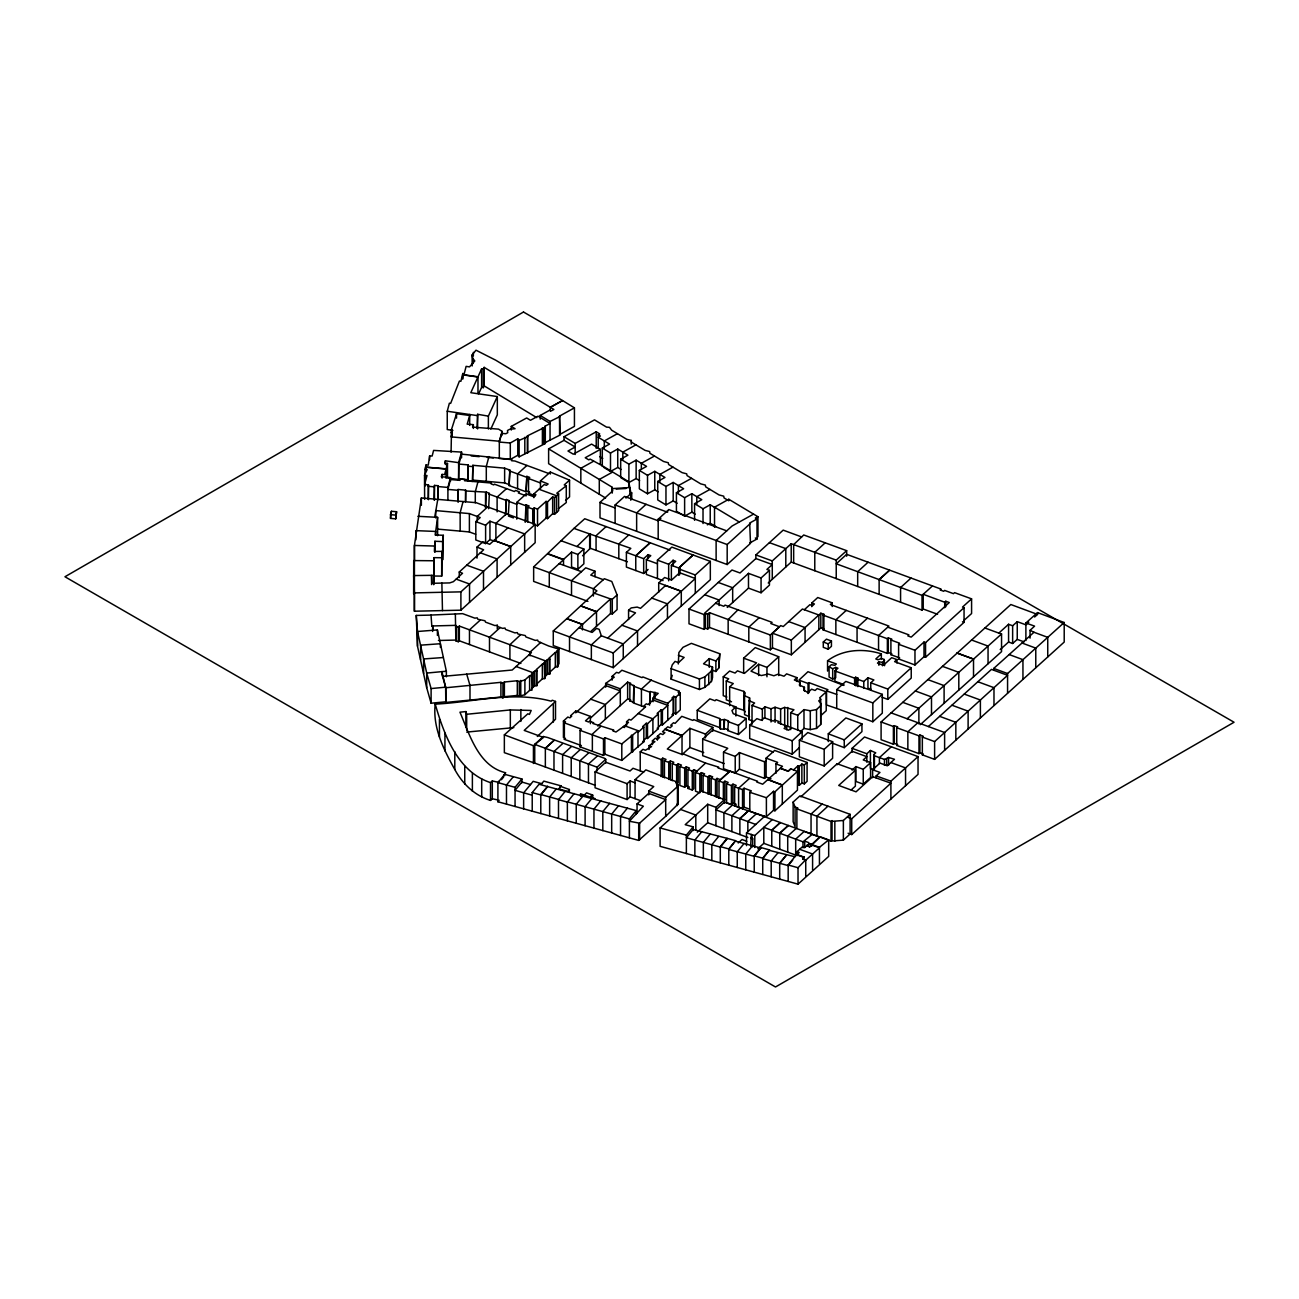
<?xml version="1.0" encoding="UTF-8"?>
<svg xmlns="http://www.w3.org/2000/svg" width="1299" height="1299" viewBox="0 0 1299 1299"><rect width="100%" height="100%" fill="white"/><g stroke="black" fill="none" stroke-linecap="round" stroke-linejoin="round"><path stroke-width="1.5" d="M487.677 506.919L535.156 524.341L535.156 542.706L460.901 610.189L414.413 611.212L414.43 545.466L421.379 497.955L476.116 502.681L487.677 506.902L477.188 516.466M433.541 584.501L434.142 557.644L441.692 557.742L441.92 551.409L434.434 551.409L434.905 541.261L442.618 541.569L443.316 535.285L435.197 534.961L437.617 517.343L417.888 516.304M433.834 584.599L434.142 576.025L441.692 576.106L441.92 551.409M428.264 499.303L428.443 484.868L424.627 484.527L426.998 475.499L424.513 475.255L424.627 499.368M461.567 457.833L461.567 452.084L433.59 450.412L432.145 456.03L429.628 455.933L428.28 465.123L426.104 464.928L424.984 469.361L424.984 486.053L425.552 483.91M434.71 517.246L437.779 499.336M461.567 452.084L458.612 462.655L445.378 460.82L445.005 463.207L447.489 463.418L447.489 476.522M750.643 846.201L751.325 834.461L752.706 838.894L752.706 846.867M678.289 663.984L678.89 652.536L682.998 647.324L691.36 643.346L719.76 653.738L718.769 668.011L715.879 671.486L712.583 670.284M753.193 721.302L748.906 719.549L749.572 697.92L744.554 695.744L745.22 692.968L743.856 691.409L729.648 686.862L729.648 705.73M748.906 719.549L749.572 697.92M743.645 673.255L743.645 658.171L755.255 647.616L778.702 656.726L766.962 667.377L758.648 664.276L751.001 671.161L761.246 675.561L768.326 674.084L773.879 675.772L777.939 674.23L784.028 676.227L786.626 673.856L796.92 677.623L794.338 679.994L800.054 682.316L799.372 685.093L804.406 687.285L804.406 691.052M804.406 687.285L803.724 690.045L807.864 692.611L811.615 689.201L815.106 690.467L817.185 688.567L826.213 691.88L826.213 710.732L820.952 715.522M447.911 500.44L447.911 487.434L450.477 477.545L441.27 476.749L442.098 474.411L444.615 474.622L446.077 469.004L425.552 467.218M718.769 668.011L719.76 653.738M446.077 478.276L446.077 468.842L447.489 463.418M463.077 501.528L460.155 512.732L460.155 531.096L469.394 531.973L475.629 534.246M395.692 518.837L396.585 511.741L391.405 511.286L390.512 514.664L390.512 518.382L395.692 518.837L396.585 511.741M452.815 430.375L447.246 429.531L447.246 411.247L449.373 403.21L450.639 403.388L459.424 381.062L460.885 381.305L462.509 374.81L477.983 377.019M465.448 501.999L465.675 490.145L458.125 489.479L457.914 501.333M390.512 518.382L391.405 511.286M437.99 499.53L438.201 485.729L434.451 485.404L434.061 499.823M535.35 495.796L528.531 493.263L528.531 478.519L529.732 477.415L526.842 476.36L526.079 491.801L509.094 485.55L509.858 470.092L504.629 468.16L472.868 465.302L472.527 481.377L467.867 480.971L468.208 464.896L458.92 464.068L461.567 454.13L511.887 459.473L511.546 460.707L514.94 461.015L548.487 473.404M467.867 480.971L468.208 464.896M472.527 481.377L472.868 465.302M477.935 481.913L475.288 491.834L475.288 502.859M486.297 466.536L488.944 456.566M517.781 455.267L519.129 456.842L545.304 443.495L545.06 426.234L550.045 423.523L538.013 416.167L530.463 420.291L526.68 417.969L511.254 426.381L515.053 428.702L509.598 429.336L507.471 430.505L507.747 432.697L505.814 433.736L501.723 433.379L499.319 442.05L510.296 442.991L517.781 438.818L517.781 455.267L510.296 459.44L499.319 458.498L499.319 441.238L502.096 431.382L498.54 429.125L472.544 427.127L473.356 424.643L467.185 424.172L469.686 415.485L456.534 413.683L451.516 429.482L451.516 433.314M678.289 655.248L684.151 657.408L678.484 662.669L675.042 661.402L672.249 664.844L671.112 668.644L671.112 679.133L699.43 689.493L704.886 687.333L711.397 681.504L711.397 671.015L712.534 667.085L703.522 663.805L709.27 658.609L715.879 661.012L715.879 671.486M711.397 681.504L712.534 677.575L712.534 667.085M462.509 378.464L462.817 373.527L464.23 373.739L466.114 366.367L469.491 366.886L474.784 360.976L472.722 358.28L472.17 354.871L475.986 350.194L495.747 360.213L562.548 400.563L550.305 407.318L550.305 411.02M671.112 679.133L672.249 675.334M451.078 452.198L451.516 429.482M477.058 428.361L477.626 414.3L488.375 416.135L497.322 396.552L470.806 392.704L481.62 368.835L483.325 369.111L484.17 367.373L553.894 409.461L551.149 410.987L549.786 410.159L540.222 415.453L540.222 419.155M521.922 782.842L521.922 779.01L504.775 774.334L497.907 782.631L497.907 801.759L638.702 840.404L665.689 816.324L665.689 797.342L677.445 786.609L678.224 784.921L677.023 785.083L675.967 782.225L677.136 782.079L677.136 785.863M665.689 816.324L678.224 803.902L678.224 784.921M478.698 393.711L481.62 387.346L481.62 368.835M490.811 429.076L497.322 414.836L497.322 396.552M424.513 475.255L427.176 469.556L424.984 469.361M481.62 387.346L483.325 387.622L484.17 385.884L484.17 367.373M447.262 477.935L458.612 479.493L458.92 462.022M788.168 881.436L788.168 865.004L796.725 854.385L804.308 857.178L802.668 859.094L805.737 860.23L819.442 847.825L812.654 845.324L809.488 846.851L806.679 845.811L804.617 847.679L802.344 846.834L796.969 851.706L796.969 855.7M605.74 763.081L605.74 759.33L604.587 758.307L547.886 737.572L543.388 736.517L543.388 737.426L524.211 730.411L555.517 701.428L552.27 700.226L551.166 701.2C513.089 690.776 473.615 702.288 435.214 704.123C432.535 727.651 443.722 749.555 454.796 769.495C462.493 783.865 474.752 795.589 490.519 800.428L492.305 798.755L492.305 780.959L499.141 782.453L499.141 781.137M537.315 736.452L555.517 719.224L555.517 701.428M686.375 853.54L686.375 835.127L693.163 826.862L685.19 824.686L707.695 804.276L715.944 807.312L724.452 799.599L700.924 790.945L660.103 827.934L660.103 846.331L798.024 884.148L828.681 856.382L828.681 839.901L820.14 836.751L812.248 843.895L809.147 843.619L806.679 845.811M671.112 668.644L699.43 679.02L704.886 676.86L711.397 671.015M701.639 831.831L694.851 840.096L694.851 855.862M703.344 842.434L710.131 834.153M718.607 836.491L711.82 844.756L711.82 860.506M720.296 862.845L720.296 846.607L727.099 838.342L735.575 840.68L728.788 849.449L754.232 856.35L761.035 847.581L769.511 849.903L762.724 858.671L788.168 865.589L792.699 860.084M727.099 838.813L720.296 847.078L686.375 837.758L693.163 829.509L727.099 838.342M728.788 865.166L728.788 848.929L735.575 840.68M737.264 851.771L744.067 843.522M752.543 845.763L745.756 854.044L745.756 869.81M754.232 872.149L754.232 855.846L761.035 847.581M762.724 874.471L762.724 858.168L769.511 849.903M777.987 852.729L771.2 861.01L771.2 876.793M779.692 863.348L786.48 855.002L779.692 863.267L779.692 879.114M501.398 779.725L503.639 776.997M506.48 785.002L513.349 776.688M497.907 801.759L499.141 800.249M515.053 806.484L515.053 787.324L521.922 779.01M532.217 811.209L532.217 792.585L539.069 784.271L636.283 810.608L636.283 814.424M541.423 784.011L543.826 781.121L560.973 785.846L558.943 788.98L567.809 791.416L569.384 789.516L560.973 786.528M540.79 813.564L540.79 794.533L547.642 786.22M547.642 786.642L540.79 794.956L532.217 792.585M556.508 788.655L549.639 796.969L549.639 815.999M560.973 785.846L558.943 788.98M565.374 791.091L558.505 799.681L567.371 802.116L574.239 793.527M576.236 804.276L583.105 795.946M585.102 806.695L591.954 798.382M600.82 800.801L593.952 809.131L593.952 828.21M602.817 811.615L609.686 803.302M618.551 805.753L611.683 814.051L611.683 833.081M627.401 808.14L620.549 816.486L620.549 835.533M629.398 837.969L629.398 818.922L636.283 810.608M715.879 661.012L718.769 657.538M569.53 636.916L582.455 624.364L566.835 618.633L553.277 630.941L553.277 645.571L613.274 667.654L710.326 579.711L710.326 561.379L671.843 547.123L657.44 560.129L657.44 578.526M594.666 593.334L610.53 598.936L582.455 624.446L566.835 618.697L596.907 590.866L593.383 588.674L593.383 596.046M798.024 884.148L798.024 867.716L805.737 859.792L802.668 859.094M737.913 609.881L728.154 619.558L728.154 634.302M587.927 601.372L533.645 581.4L533.645 566.916L573.963 528.417L630.827 548.357L626.394 552.367L626.394 567.078L643.671 573.46L648.104 569.449M582.585 555.777L590.347 548.275L590.347 533.629M547.512 501.917L546.067 501.398L537.526 509.094L534.246 507.893L534.246 524.617L537.526 525.819L546.067 518.122L547.512 518.642L547.512 501.917L552.66 496.916L554.527 497.598L558.619 493.88L556.784 493.198L566.283 485.794L564.237 484.9L569.547 480.143L550.289 472.057L540.465 480.939L540.465 488.473M547.512 518.642L552.66 513.641L552.66 496.916M846.656 556.216L846.656 550.662L803.74 534.977L793.657 544.622L793.657 562.97M898.599 658.966L898.599 644.288L899.687 643.249L890.903 640.017L890.903 654.696L899.687 657.927L898.599 658.966L914.967 664.958L923.995 656.742L923.995 642.063L925.554 642.615L964.053 607.656L962.494 607.088L971.587 598.855L954.57 592.653L953.466 593.659L944.633 590.412L943.691 591.272L940.2 589.99L941.126 589.129L846.656 554.332L836.231 563.798L922.03 595.364L932.455 585.946M490.519 800.428L490.519 782.631L492.305 780.959M774.935 791.854L773.538 791.335L766.394 797.732L766.394 816.681L773.538 810.284L774.935 810.803L774.935 791.854L782.307 784.937L767.79 779.562L782.307 785.116L797.44 771.395L790.75 768.813L788.201 771.249L780.342 768.359L762.675 784.206L756.749 782.03L757.577 781.284L729.924 771.151L719.013 780.991L719.013 797.992M774.935 810.803L797.44 790.149L797.44 771.395M672.281 780.748L672.281 763.666L673.791 762.253L670.316 760.97L668.774 762.383L668.774 779.449M580.052 746.828L580.052 730.347L581.384 729.096L564.367 722.877L564.367 739.358L581.384 745.577L580.052 746.828L603.499 755.417L604.863 754.199L604.863 737.702L621.799 743.921L637.988 730.671L624.624 725.751L615.986 732.035L612.868 730.882L613.761 730.087L592.864 723.511L593.708 722.747L589.535 721.221L588.642 722.017L585.492 720.848L590.396 716.382L575.749 711.024L570.537 715.765L571.722 716.187L569.936 717.811L567.825 717.048L563.425 721.059L563.425 737.54M791.4 727.684L788.704 730.2L784.076 728.463L786.756 725.979L777.841 722.764L779.108 721.578L774.659 720.003L773.278 721.091L764.283 717.762L761.506 720.312L756.862 718.639L749.702 725.167L749.702 738.53L792.244 754.167L799.323 747.623M797.748 730.379L797.748 715.294L803.984 709.611L810.3 710.748L816.519 709.546L820.724 705.633L820.643 703.279L818.743 700.875L820.708 699.203L819.637 697.855L826.213 691.88M800.233 731.873L803.984 728.463L810.3 729.6L816.519 728.414L820.724 724.485L820.708 699.203M435.717 517.96L435.717 510.588L469.394 513.592L480.192 517.554L475.807 521.613L475.807 539.962L485.615 543.599L485.615 525.234L489.95 521.208L524.65 533.921M485.615 543.599L489.95 539.572L489.95 521.208M520.412 634.919L509.906 644.694L509.906 659.405M792.244 754.167L792.244 740.803L802.165 731.629L787.714 726.303L784.693 726.255L784.693 707.403L793.965 709.741L790.701 712.713L790.701 729.681M1030.058 638.118L1030.058 630.307L1034.589 626.134L1025.885 622.984L1025.885 640.569M827.56 671.096L827.56 660.785C842.661 649.24 863.705 648.136 881.339 653.884L875.802 658.966L878.059 659.795L881.42 658.463L884.181 659.502L884.587 665.705M637.988 732.409L643.849 727.034L642.648 726.579L646.301 723.267L647.503 723.705L658.333 713.898L657.132 713.46L661.207 709.757L662.409 710.196L667.767 705.341L653.088 700.031L648.152 704.513L646.269 703.831L643.768 706.104L645.635 706.786L630.989 720.101L629.106 719.402L626.605 721.676L626.605 725.362M604.863 754.199L621.799 760.418L643.849 741.794L643.849 727.034M704.675 627.92L707.695 629.057L709.514 627.449L770.356 649.809L770.356 635.032L780.683 625.598L783.248 626.54L802.425 609.036L818.857 614.995L820.822 613.209L823.891 614.297L823.891 629.008L823.014 629.804L887.379 653.413L888.305 652.553L888.305 637.874L891.845 639.173L890.903 640.017M770.356 649.809L772.45 647.892L772.45 633.198L779.53 626.816L770.81 623.52L772.077 622.367L725.053 605.107L723.787 606.276L715.57 603.256M843.879 684.541L834.932 681.261L834.932 670.95L837.952 668.206L835.695 667.394L835.695 677.705L832.691 679.068L829.087 677.088L829.087 666.777L831.328 664.715L834.916 665.283L836.345 663.984L827.56 660.785M884.587 660.558L882.557 662.344L878.887 661.841L877.474 663.139L883.401 665.299L891.682 657.684L896.927 659.6L896.927 663.042M779.741 849.221L779.741 833.179L788.249 825.466L831.019 841.07L831.019 821.423L843.376 820.481L850.098 814.327L799.924 795.897L793.137 802.068L793.137 821.715L795.069 826.651L795.069 807.004L793.137 802.068M831.019 841.07L843.376 840.128L850.098 833.99L850.098 814.327M612.138 680.091L612.138 676.357L616.538 672.346L618.795 673.044L621.88 670.235L642.079 677.64L642.859 676.941L679.296 691.312L679.296 695.046M703.1 792.146L703.1 775.243L704.643 773.847L701.395 772.645L699.852 774.042L699.852 792.812L695.517 791.221L695.517 772.434L705.552 763.081L683.16 753.875L682.381 754.573L667.296 749.003L689.883 728.317L705.471 734.065L712.81 727.408L693.796 719.614L692.887 720.425L681.78 716.334L675.123 723.348L673.515 722.764L670.739 725.28L672.249 725.832L670.154 727.732L667.702 726.839L665.104 729.194L662.49 731.743L664.909 732.636L662.847 734.503L660.412 733.61L657.343 736.387L657.343 740.186M506.431 513.803L495.893 523.383L495.893 539.913M459.261 577.503L459.261 571.998L483.634 549.786L477.009 547.09L477.009 558.115M433.541 575.311L413.634 575.571L414.413 592.896L460.901 591.857L535.156 524.341M605.659 687.203L605.659 683.453L614.281 677.152L612.138 676.357M755.888 558.538L772.272 564.545L766.897 569.433L769.446 570.375L761.068 577.974L748.484 573.362L732.668 587.733L718.282 582.455L731.97 570.017L740.008 572.973L755.888 558.538L755.888 554.917L783.183 530.138L801.645 536.942M620.305 705.633L620.305 688.827L627.628 682.154L630.762 683.29L629.869 684.102L629.869 700.908L633.88 702.369L633.88 685.563L629.869 684.102M590.396 718.168L620.305 690.922L605.659 685.547L575.749 712.794L575.749 711.024M644.694 707.094L633.295 702.905L633.88 685.563M772.272 579.305L772.272 560.924L791.221 543.729L836.231 560.129L846.656 550.662M727.261 607.412L748.484 588.122L748.484 573.362M597.865 726.06L627.628 698.959L627.628 682.154M600.804 726.401L592.36 734.097L592.36 750.578M768.229 582.975L791.221 562.077L791.221 543.729M748.484 588.122L761.068 592.75L769.446 585.135L769.446 570.375M679.296 691.312L678.143 692.367L680.254 693.13L680.254 709.936L675.837 713.947L673.743 713.183L671.973 714.791L673.126 715.229L673.126 698.424L671.973 698.001L673.743 696.378L675.837 697.157L680.254 693.13M595.104 798.609L590.46 797.277L592.717 795.118L586.58 792.861L584.306 795.134M726.888 697.027L723.251 695.679L723.251 676.828L729.6 671.047L735.072 673.044L737.442 670.836L744.408 673.418L756.554 662.847L743.645 658.171M804.292 609.767L809.878 604.684L812.557 605.675L814.424 603.97L811.745 602.996L811.745 606.665M811.745 602.996L817.753 597.524L832.204 602.833L832.204 606.503M729.648 686.862L733.286 683.55L726.271 681.001L726.271 699.869L731.532 701.769M772.45 647.892L791.335 654.793L791.335 640.098L818.857 614.963L818.857 629.706M832.204 602.833L830.353 604.522L888.938 626.086L878.546 635.536L878.546 650.166M791.335 654.793L820.822 627.92L820.822 613.209M752.024 724.241L752.024 705.389L754.622 703.019L748.906 700.697M762.334 720.474L762.334 709.157L764.916 706.786L771.005 708.783L775.065 707.241L780.634 708.945L784.693 707.403M887.379 653.413L887.379 638.735L888.305 637.874M856.853 685.856L856.853 678.987L857.876 678.062L855.635 677.234L854.612 678.159L854.612 685.028M793.527 769.934L797.83 765.89L799.291 766.426L801.873 764.088L804.308 764.981L807.085 762.464L774.642 750.432L766.118 758.145L766.118 777.029L764.575 778.393L739.44 769.17L735.218 773.002L723.527 768.699L723.527 752.137L727.749 748.305L702.694 739.115L702.694 755.693L724.176 763.568M872.831 721.741L872.831 702.921L882.297 694.332L845.795 681.407L836.718 689.639L836.718 708.458L872.831 721.741L882.297 713.151L882.297 694.332M800.85 796.839L837.157 763.747L855.375 770.323L855.375 786.139L851.202 789.922M866.823 762.237L866.823 753.745L870.411 750.481L875.753 752.819L873.902 754.508L873.902 770.307M852.063 770.096L855.895 766.605L863.25 769.317L870.59 762.627L863.234 759.931L866.823 756.668L852.063 751.26L837.157 764.721L837.157 763.747M827.95 806.176L816.925 816.21L816.925 835.874M873.902 754.508L874.422 755.774L884.473 759.428L888.565 757.463L894.491 759.282L887.282 765.793L879.975 763.081L872.619 769.755L872.619 777.679M855.895 766.605L855.895 781.446L863.25 784.158L870.59 777.468L870.59 762.627M848.068 833.244L851.722 834.575L851.722 818.76L890.903 783.2L876.159 777.922L876.159 775.909L879.975 772.434L872.619 769.755M509.094 485.55L509.858 470.092M526.079 491.801L526.842 476.36M528.531 493.263L529.732 492.175L526.842 491.103M749.685 543.031L757.008 538.988L757.008 518.999L749.685 523.042L750.497 543.372L727.18 564.529L600.008 517.863L600.008 502.372L612.69 490.876L612.284 488.603L629.901 487.547L629.901 493.799M615.109 523.4L615.109 505.002L624.543 496.429L667.605 512.228L667.605 510.669M625.972 498.053L631.72 492.857L630.794 492.5L628.732 481.734L602.444 465.854L590.136 459.115L588.756 459.862L585.232 457.735L600.365 449.373L600.365 464.198M563.506 565.195L563.506 559.431L571.544 552.124L577.876 554.446L583.868 549.006L576.918 546.457M606.097 526.598L596.062 535.724L596.062 550.37M646.09 504.321L636.64 512.91L636.64 531.307M571.544 552.124L571.544 566.949L577.876 569.271L583.868 563.831L583.868 549.006M571.511 595.332L571.511 580.669L585.719 567.809L595.007 571.219L590.753 575.084L603.337 579.711M658.187 539.199L658.187 519.21L668.806 509.565L726.742 530.853M660.882 518.333L658.187 520.785L615.109 505.002M635.763 555.761L650.133 542.738L635.763 555.826L635.763 570.537M590.883 631.379L610.53 613.566L612.284 613.989L612.284 599.277L617.074 594.942L611.78 581.465L604.36 578.737L593.383 588.723L533.645 566.916M531.486 688.714L534.506 685.986L536.909 685.661L536.909 670.933L534.506 671.258L531.486 674.002L531.989 690.11L529.602 690.418L524.893 694.689L519.324 696.248L517.311 695.436L504.385 696.702L502.94 697.855L500.911 697.043L445.801 702.45L445.622 687.171L441.936 671.632L426.705 673.077L417.499 631.493L416.265 615.434L431.024 615.093L431.804 625.972L455.868 625.355L455.933 640.894L458.303 641.738L459.343 640.797L459.343 626.086L531.421 652.634L512.212 670.024L442.504 676.406M536.406 684.264L536.406 669.553L542.349 664.162L544.752 663.838L544.752 678.549L542.349 678.874L536.406 684.264L536.909 685.661M544.249 677.169L547.48 674.23L549.867 673.905L549.867 659.21L547.48 659.535L544.249 662.441L544.752 678.549M549.363 672.525L549.363 657.83L555.322 652.423L557.709 652.098L557.709 666.793L555.322 667.118L549.363 672.525L549.867 673.905M557.709 666.793L557.206 650.718L558.96 649.127L548.73 646.025L538.208 641.479L537.64 640.098L535.237 640.391L525.884 636.932L525.316 635.568L517.879 633.977L517.311 632.597L514.907 632.889L505.506 629.43L505.002 628.034L502.616 628.375L497.809 626.638L497.273 625.257L494.87 625.566L485.517 622.124L484.965 620.743L477.805 619.25L477.236 617.869L474.833 618.145L462.639 613.664L431.024 615.06M612.284 613.989L617.074 609.637L617.074 594.942M557.206 665.413L558.96 663.821L558.96 649.127M628.57 619.493L628.57 610.303L631.184 607.932L637.176 607.088L640.537 608.322L665.64 585.443M658.707 592.149L658.707 582.894L664.633 577.519L671.583 580.068L679.653 572.745L695.306 578.51L613.274 652.975L613.274 667.654M579.5 627.872L592.165 632.418L596.582 628.407L599.196 629.365L601.323 635.779L591.354 644.905L591.354 659.583M678.744 568.053L693.114 554.965L678.744 567.988L678.744 575.376M679.653 574.726L680.319 568.637L671.372 565.276L671.372 579.987M607.607 638.182L635.52 612.852L628.57 610.303M727.18 564.529L727.18 544.541L750.497 523.367M695.306 593.318L695.306 574.986L710.326 561.379M595.364 785.359L534.733 763.114L534.733 744.392L543.388 736.517M543.388 737.426L533.434 745.691L504.353 734.861L504.353 752.673L534.733 763.114M704.123 629.365L704.123 614.589L705.422 613.437L705.422 628.196L704.123 629.365L689.006 623.796L689.006 609.02L718.282 582.407M564.367 722.877L565.52 721.822L563.425 721.059M534.733 744.392L545.353 748.289L554.007 740.414L545.353 748.354L545.353 767.011M564.367 739.358L565.52 738.303M562.629 743.645L553.975 751.52L545.353 748.354M571.251 746.746L562.597 754.654L562.597 773.327M651.351 680.059L641.43 689.103L641.43 705.893M629.869 700.908L630.762 700.096L627.628 698.959M579.874 749.929L571.219 757.82L571.219 776.493M649.581 705.146L650.166 691.555L658.171 693.374L653.088 697.985L653.088 701.72M588.496 753.079L579.841 760.954L579.841 779.66M825.222 542.787L814.782 552.335L814.782 570.732M588.463 764.088L597.118 756.213M759.217 617.691L748.809 627.141L748.809 641.885M597.085 770.957L597.085 767.189L605.74 759.33M667.767 720.084L667.767 703.295L673.126 698.424M643.866 740.235L646.301 738.027L646.301 723.267M658.496 726.969L661.207 724.501L661.207 709.757M646.301 738.027L647.503 738.465L658.333 728.642L658.333 713.898M661.207 724.501L662.409 724.939L673.126 715.229M640.228 770.827L640.228 751.845L642.973 749.361L645.408 750.254L651.546 746.584L649.11 745.691L649.11 749.491M735.916 706.932L731.954 710.521L733.221 713.687L746.146 718.428L746.146 727.472L738.449 734.455L727.765 730.541L728.463 720.864L724.615 719.451L723.916 729.129L720.377 729.048L719.695 727.586L697.238 719.337L697.238 710.309L709.855 698.862L715.002 700.746L716.171 699.69L735.916 706.932L735.916 715.976M868.105 562.207L857.681 571.706L857.681 586.482M643.719 772.109L633.003 768.277L630.015 771.005L605.74 762.253L595.072 771.915L595.072 787.779L627.092 799.551L627.092 783.687L630.096 780.975L635.065 782.794M635.065 798.658L635.065 779.676L645.879 769.885L677.136 782.079M823.014 629.804L823.014 615.093L823.891 614.297M627.092 799.551L630.096 796.839L630.096 780.975M689.883 728.317L689.883 747.477L682.024 754.622L682.024 735.461L665.104 729.194M697.238 710.309L719.695 718.542L720.377 720.003L724.615 719.451M879.131 579.679L889.555 570.212L879.131 579.581L879.131 594.357M846.266 610.384L835.858 619.85L835.858 634.513M727.765 730.541L728.463 729.908L724.615 728.495M738.449 734.455L738.449 725.427L746.146 718.428M900.58 587.554L911.005 578.087M867.472 618.178L857.064 627.661L857.064 642.291M808.043 693.536L808.043 683.485L808.985 682.641L827.918 689.704L826.554 690.906L826.554 704.967L836.718 708.458M735.218 773.002L735.218 756.424L739.44 752.592L764.575 761.815L766.118 760.467M791.221 562.077L922.03 610.108L923.216 609.02L923.216 594.293L944.714 602.233L945.769 601.258L949.277 602.541L911.216 637.111L907.806 635.893L908.91 634.87L887.753 627.157M890.903 654.696L891.845 653.852L888.305 652.553M799.356 740.203L807.783 732.555L832.61 741.697L832.61 758.291L824.183 765.939L799.356 756.797L799.356 740.203L824.183 749.344L832.61 741.697M775.958 773.36L775.958 763.909L777.646 762.383L766.118 758.145M732.425 805.071L723.916 812.784L723.916 828.681M780.342 768.359L782.469 766.296L775.958 763.909M740.414 807.994L731.889 815.707L731.889 831.62M914.967 664.958L914.967 650.279L923.995 642.063M788.201 771.249L790.75 768.943M739.878 834.543L739.878 818.516L748.386 810.803L764.802 816.34M739.878 818.646L748.386 810.933L724.452 802.149L715.944 809.862L755.823 824.475M882.118 697.287L887.802 699.382L887.802 689.071L911.232 667.767L894.605 661.646L896.927 659.6M963.793 620.581L971.587 613.534L971.587 598.855M923.995 656.742L925.554 657.294L964.053 622.335L964.053 607.656M756.359 813.742L747.851 821.439L747.851 831.474M887.802 699.382L911.232 678.078L911.232 667.767M746.503 845.633L746.503 832.919L764.802 816.145M797.83 765.89L797.83 784.791L799.291 785.327L801.873 782.972L801.873 764.088M738.222 842.97L742.038 839.511L746.828 841.281M801.873 782.972L804.308 783.865L807.085 781.348L807.085 762.464M754.784 847.533L754.784 835.566L772.304 819.604L788.249 825.466M1025.885 622.984L1037.528 612.608L1064.206 622.513L1064.206 642.063L934.614 759.363L922.339 754.849L922.339 737.069L923.248 736.241L919.903 735.007L919.903 752.787L918.978 753.615L896.748 745.447L896.748 727.716L897.658 726.888L894.313 725.654L894.313 743.385L893.387 744.213L881.095 739.699L881.095 721.968L891.114 712.875L944.617 732.506L944.617 750.27M891.114 712.875L1010.833 604.522L1037.528 614.427L1037.528 612.608M852.063 752.283L852.063 748.338L864.549 737.004L918.036 756.586L918.036 774.383L851.722 834.575M771.768 830.256L780.277 822.543L771.768 830.37L771.768 846.282M757.788 848.783L763.796 843.343L763.796 827.317L802.993 841.817L812.167 834.429M893.387 744.213L893.387 726.482L894.313 725.654M779.741 833.309L788.249 825.596M855.375 770.323L838.716 785.44L856.041 791.822L872.717 776.656L876.159 777.922M822.105 804.016L811.047 814.083L811.047 833.731M787.714 836.134L796.222 828.405M891.487 746.633L879.423 757.609L879.423 763.536M917.873 722.715L907.855 731.792L907.855 749.523M896.748 745.447L897.658 744.603L894.313 743.385M928.363 726.547L991.478 669.391L1007.569 675.318L934.614 741.583L934.614 759.363M918.978 753.615L918.978 735.835L919.903 735.007M804.308 857.616L796.725 854.823L799.242 852.534L796.969 851.706M809.488 846.851L812.654 844.837L819.442 847.321L828.681 839.901M813.564 843.311L820.14 836.751M802.668 858.655L804.308 857.178M890.903 799.015L890.903 781.186L918.036 756.586M922.339 754.849L923.248 754.005L919.903 752.787M526.939 465.432L517.587 473.924L517.587 488.684M525.169 522.247L525.949 504.808L529.148 505.993L527.784 507.227L527.784 522.084M507.958 527.816L489.691 544.297L482.936 541.78L477.009 547.09M458.303 641.738L458.303 627.027L459.343 626.086M480.192 620.159L469.475 629.853L469.475 644.531M489.496 637.224L500.196 627.531M670.04 550.078L628.781 534.928L618.811 544.005L618.811 558.684M540.741 642.404L530.024 652.13L530.024 655.8M643.671 573.46L643.671 558.684L648.104 554.673L650.783 555.663L646.35 559.674L646.35 574.434L663.042 580.604M668.66 580.832L668.66 564.269L673.077 560.259L675.74 561.314L671.372 565.276M603.499 755.417L603.499 738.936L604.863 737.702M652.455 744.587L652.455 740.787L655.248 738.27L657.684 739.18L659.762 737.28L657.343 736.387M661.191 776.656L661.191 759.59L662.75 758.178L666.014 759.379L664.438 760.792L664.438 777.857M678.175 763.877L678.175 782.842L676.633 784.255L676.633 765.273L678.175 763.877L681.439 765.079L679.897 766.475L679.897 785.457L684.687 787.226L686.229 785.814L686.229 766.848L689.477 768.05L687.934 769.446L687.934 788.428L692.286 790.036L693.828 788.639L693.828 769.658L697.06 771.054M648.737 794.891L648.737 791.107L653.754 786.561L635.065 779.676M637.062 803.902L648.737 793.348L665.689 799.599L639.611 823.193L629.398 821.244L643.346 806.224L637.062 803.902L637.062 813.206M684.687 787.226L684.687 768.245L686.229 766.848M692.286 790.036L692.286 771.054L693.828 769.658M687.934 788.428L689.477 787.032L686.229 785.814M707.906 793.916L707.906 777.013L709.465 775.617L712.696 776.818L711.154 778.215L711.154 795.102M715.505 796.709L715.505 779.806L717.048 778.41L720.555 779.709L729.08 771.931L718.055 767.888L718.688 767.141L705.552 763.081M723.364 799.599L723.364 782.599L724.907 781.202L728.154 782.404L726.612 783.8L726.612 802.685L731.418 804.454L732.961 803.058L732.961 784.174L736.192 785.375L734.649 786.772L734.649 805.656L742.541 808.563L744.083 807.166L744.083 788.217L751.342 790.88L749.799 792.293L749.799 811.242L772.304 819.604M731.418 804.454L731.418 785.57L732.961 784.174M742.541 808.563L742.541 789.613L744.083 788.217M697.287 832.139L707.695 822.722L707.695 804.276M863.786 688.389L863.786 681.52L867.943 677.769L873.902 679.962L870.752 682.787L870.752 689.672M734.649 805.656L736.192 804.26L732.961 803.058M831.847 742.931L844.253 747.656L844.253 739.878L861.935 723.868L845.893 717.957L828.291 733.805L828.291 741.583M844.253 747.656L861.935 731.629L861.935 723.868M920.293 724.663L1001.545 651.643L1001.545 633.961L998.85 633.084L1008.576 624.283L1012.635 625.761L1017.247 621.669L1025.885 624.803L1028.808 622.205M1000.246 649.549L1008.576 642.015L1008.576 624.283M506.513 488.635L497.111 497.095L497.111 511.855M505.587 513.137L506.366 499.498L509.159 500.537L508.38 514.177M516.775 519.129L516.775 502.404L526.176 493.945L533.921 496.803L535.951 494.757L533.824 493.977L533.824 497.679M505.587 514.989L506.366 499.498M519.324 696.248L519.324 681.537L524.893 679.978L529.602 675.724L531.989 675.399M1064.206 622.513L1007.569 673.532L1007.569 693.065M465.448 490.957L486.297 492.126L489.382 493.263L488.619 508.705M533.824 493.977L544.281 484.543L546.392 485.323L548.146 483.991L540.465 480.939M565.568 500.472L569.547 496.9L569.547 480.143M552.66 513.641L554.527 514.323L558.619 510.637L558.619 493.88M504.353 734.861L527.832 713.801L529.424 714.401L531.194 710.456L510.328 709.936L466.682 714.271L465.919 711.592L459.943 712.177C469.718 734.779 478.438 766.296 505.733 772.775L503.622 775.324L504.775 775.633M823.29 642.015L826.473 639.157L831.441 641.008L831.441 646.317L828.242 649.191L823.29 647.34L823.29 642.015L828.242 643.866L831.441 641.008M749.539 778.377L738.595 788.217L738.595 807.117M1001.545 633.961L907.124 718.769M993.735 670.219L993.735 668.433L1033.988 632.256L1047.741 637.354L1047.741 656.888M707.695 629.057L707.695 614.281L709.514 612.673L770.356 635.032M702.694 739.115L712.81 729.989L773.376 752.04M1034.621 617.009L1037.528 614.427M726.271 681.001L728.723 678.825L723.251 676.828M1008.576 642.015L1012.635 643.492L1017.247 639.4L1017.247 621.669M796.888 828.518L796.888 808.871L797.878 808.027L795.069 807.004M502.94 697.855L502.94 683.144L504.385 682.007L517.311 680.741L519.324 681.537M558.359 508.721L566.283 502.567L566.283 485.794M532.736 523.903L532.736 509.029L534.246 507.893M649.11 745.691L654.891 741.697L652.455 740.787M714.531 527.183L714.531 507.195L728.788 499.271L757.966 516.742L757.966 536.731M559.56 416.086L574.434 407.854L574.434 426.381L559.56 434.613L559.56 416.086L560.178 434.986L545.06 442.683M564.058 440.41L564.058 436.724L594.52 419.869L606.552 427.127L609.491 427.339L611.715 430.229L626.719 439.289L631.233 440.458L631.574 442.228L645.1 450.38L649.63 451.549L649.971 453.319L663.578 461.486L668.271 462.753L668.612 464.522L682.089 472.625L686.7 473.843L687.057 475.613L700.681 483.845L705.325 485.079L705.666 486.849L719.061 494.935L723.722 496.169L724.063 497.939L728.788 500.797L728.788 499.271M605.578 498.02L548.616 463.694L548.616 448.869L564.058 440.329L575.181 447.035L567.972 451.013L573.346 454.195L591.597 444.096L600.365 449.373M564.058 436.724L575.181 443.43L596.225 431.788L599.716 433.898L598.222 434.727L598.189 448.301M617.431 433.687L604.311 440.946L598.189 437.243L600.382 436.026L598.222 434.727M602.298 466.52L602.298 448.09L609.54 444.096L604.311 440.946L604.311 448.317M593.611 461.21L580.832 468.306L580.832 483.098M602.298 448.09L610.498 453.042L617.739 449.048L622.822 452.117L622.822 459.489M635.942 444.859L622.822 452.117L627.904 455.186L620.678 459.18L620.678 477.594L628.895 482.546L636.137 478.552L639.611 480.646M603.938 467.51L610.498 471.456L617.739 467.461L621.133 469.507M612.073 472.381L599.294 479.445L599.294 494.237M620.678 459.18L628.895 464.149L636.137 460.155L646.561 466.39L639.335 470.384L639.335 488.846L647.519 493.782L654.761 489.788L658.155 491.834M641.349 463.288L654.469 456.03M639.335 470.384L647.519 475.32L654.761 471.326L664.958 477.464L657.732 481.458L657.732 499.936L665.965 504.905L673.191 500.911L677.12 503.265M672.979 467.137L659.86 474.411L659.86 481.783M657.732 481.458L665.965 486.427L673.191 482.432L683.647 488.749L676.422 492.743L676.422 511.205L684.622 516.141L691.847 512.147L695.16 514.16M691.555 478.341L678.419 485.582L678.419 492.971M676.422 492.743L684.622 497.679L691.847 493.685L701.801 499.693L694.575 503.687L694.575 520.298M709.952 489.431L696.816 496.689L696.816 504.077M694.575 503.687L703.019 508.77L710.228 504.775L715.684 508.071M707.338 524.845L710.228 523.237L715.684 526.533M753.566 514.112L732.084 525.998L716.122 540.481L716.122 560.47M550.305 407.301L562.548 400.547L574.434 407.854M519.129 456.842L519.129 440.393L527.67 436.675L527.426 435.863L545.304 427.046L545.06 426.234M540.222 415.453L550.045 421.444L560.178 416.459M757.966 516.742L755.32 517.992L757.008 518.999M829.087 666.777L832.691 668.758L835.695 667.394M677.023 804.065L678.224 803.902M466.682 732.084L513.836 727.619M442.504 676.357L445.801 687.756L500.911 682.332L502.94 683.144M445.622 701.817L431.106 703.214L426.705 687.723L426.705 673.061L431.106 688.567L445.622 687.171M426.705 687.723L417.499 646.188L417.499 631.493L437.406 629.934L446.369 671.291L446.369 676.795M446.369 671.291L441.936 671.615L441.936 675.301M443.381 657.521L423.62 658.95L423.62 673.613M616.197 489.073L625.988 488.489M438.445 640.488L455.868 640.066L455.933 640.894M431.804 625.939L432.648 625.923L433.005 630.34M434.012 560.762L413.715 560.583L413.634 593.887M451.143 432.729L452.166 432.811L451.078 436.87L499.319 441.238M425.552 467.072L446.077 468.842M467.867 466.162L472.527 466.568M458.92 478.876L468.208 479.704M472.868 480.11L504.629 482.936L509.858 484.852M437.99 486.557L447.911 487.434M428.264 486.313L434.061 486.833M457.914 490.291L447.911 489.398L450.477 479.526L459.96 480.354L460.284 479.087L464.88 479.477L464.539 480.744L491.395 483.033L491.168 483.926L493.717 484.884L494.497 484.186L514.404 491.509L515.573 490.437L519.486 491.883L518.301 492.938L526.176 495.861L526.176 493.945M437.601 529.115L460.155 531.096M804.731 847.11L804.731 841.086L808.676 842.613L809.147 844.22L812.248 843.895M471.18 455.933L479.217 456.663M487.255 457.394L493.295 457.946M390.512 514.664L395.692 515.118M447.246 411.247L477.058 415.566M462.509 374.583L477.983 376.791L477.983 393.483M492.305 798.755L497.436 799.875M612.284 599.277L610.53 598.855L610.53 613.566M541.748 783.687L533.175 781.332L523.627 792.877L523.627 808.839M530.495 784.564L521.922 782.03L515.053 790.328L532.217 795.232M735.575 841.184L761.035 848.101M769.511 850.407L794.956 856.755M497.907 782.631L515.053 787.324M540.79 794.533L558.505 799.405L558.505 818.451M629.398 818.922L567.371 801.84L567.371 820.887M660.103 827.934L686.375 835.127M720.296 846.607L728.788 848.929M754.232 855.846L762.724 858.168M788.168 865.004L798.024 867.716M580.052 730.347L603.499 738.936M733.188 706.867L743.856 710.277L745.22 711.82M746.503 832.919L754.784 835.566M750.643 838.228L752.706 838.894M749.799 792.293L766.394 797.732M826.554 690.906L836.718 694.397M820.822 627.92L823.891 629.008M876.159 775.909L890.903 781.186M455.933 626.183L458.303 627.027M1017.247 639.4L1024.164 641.901M653.088 697.985L667.767 703.295M638.247 713.508L652.91 718.802L652.91 733.562M590.347 548.275L627.385 561.817M561.249 540.806L576.918 546.538L589.665 534.149L589.665 548.892M489.95 539.572L494.416 541.196M984.788 627.953L998.85 633.116M923.216 609.02L937.553 614.281M658.187 519.21L727.18 544.541M755.888 554.917L772.272 560.924M600.008 502.372L615.109 507.925M971.522 640.001L988.052 646.074L988.052 663.757M526.079 477.058L509.094 470.79M957.071 653.04L973.519 659.08L973.519 676.828M957.071 653.056L973.519 659.096M823.014 615.093L887.379 638.735M527.784 507.227L532.736 509.029M898.599 644.288L914.967 650.279M977.871 681.748L993.979 687.674L993.979 705.406M788.688 621.588L805.071 627.579L805.071 642.274M704.74 594.747L719.126 600.041L719.126 605.578M964.28 694.104L980.388 700.015L980.388 717.762M772.45 633.198L791.335 640.098M547.869 553.683L563.506 559.431M547.869 554.024L563.506 559.755L549.282 572.664L549.282 587.148M915.324 690.971L931.497 696.93L931.497 714.596M952.021 705.243L968.112 711.17L968.112 728.918M510.718 546.538L493.993 540.416L510.718 546.57L510.718 564.919M834.932 670.95L854.612 678.159M856.853 678.987L863.786 681.52M939.745 716.382L955.837 722.309L955.837 740.073M480.321 552.773L497.095 558.943L497.095 577.308M596.501 611.667L580.88 605.935L596.501 611.715L596.501 626.28M881.095 721.968L893.387 726.482M896.748 727.716L918.978 735.835M922.339 737.069L934.614 741.583M456.176 579.127L469.54 584.014L469.54 602.363M623.26 643.931L601.323 635.779M790.701 712.713L797.748 715.294M752.024 705.389L762.334 709.157M852.063 748.338L866.823 753.745M890.887 762.545L905.549 767.92L905.549 785.716M749.702 725.167L792.244 740.803M633.295 686.099L649.581 692.091M727.765 721.497L738.449 725.427M605.659 683.453L620.305 688.827M780.342 768.229L788.201 771.119M590.704 699.171L605.35 704.545L605.35 719.24M723.527 752.137L735.218 756.424M657.132 728.203L658.333 728.642M626.605 721.676L628.489 722.358L623.179 727.196L624.624 727.489L624.624 725.751M766.118 777.029L771.054 778.848M642.648 741.339L643.849 741.794M848.068 817.412L851.722 818.76M720.555 798.479L717.048 797.196L717.048 778.41M744.083 807.166L749.539 809.163M597.085 767.189L553.975 751.455L553.975 770.177M591.045 797.18L592.717 797.781L592.717 795.118M590.46 797.277L580.507 793.738L580.507 796.19M993.735 668.433L1007.569 673.532M657.44 560.129L668.66 564.269M679.653 569.238L695.306 574.986M942.457 666.338L958.808 672.346M626.394 552.367L643.671 558.684M646.35 559.674L657.44 563.75M927.859 679.637L944.097 685.612L944.097 703.262M658.707 582.894L681.293 591.191L681.293 606.016M665.64 585.589L681.293 591.337M689.006 609.02L704.123 614.589M559.219 563.652L581.465 571.657M651.822 598.092L667.459 603.889L667.459 618.551M870.752 682.787L887.802 689.071M870.915 689.168L867.943 688.08L867.943 677.769M902.805 702.369L918.88 708.28M836.718 689.639L872.831 702.921M621.88 625.209L637.533 630.973L637.533 645.668M553.277 630.941L613.274 652.975M529.018 654.793L545.856 661.012L545.856 675.707M459.343 640.797L520.883 663.448M516.093 666.501L532.947 672.687L532.947 687.398M689.883 747.477L703.733 752.576M796.888 808.871L831.019 821.423M640.228 751.845L661.191 759.59M664.438 760.792L668.774 762.383M672.281 763.666L676.633 765.273M679.897 766.475L684.687 768.245M687.934 769.446L692.286 771.054M695.517 772.434L699.852 774.042M703.1 775.243L707.906 777.013M711.154 778.215L715.505 779.806M719.013 780.991L723.364 782.599M726.612 783.8L731.418 785.57M734.649 786.772L742.541 789.613M820.14 837.352L804.195 831.425L795.686 839.122L795.686 855.083L763.796 843.343M806.679 845.324L809.488 846.347M648.737 791.107L665.689 797.342M595.072 771.915L627.092 783.687M799.664 849.27L812.589 854.028L812.589 870.021M680.514 809.423L695.809 815.074L695.809 829.801M707.695 822.722L747.851 837.482M630.096 796.839L640.683 800.72M1022.004 643.021L1035.774 648.12L1035.774 667.67M1009.161 654.55L1022.946 659.665L1022.946 679.215M556.573 495.763L539.053 489.268M516.775 502.404L525.169 505.522M505.587 500.18L488.619 493.961M508.38 501.219L516.775 504.337M508.38 516.028L513.414 517.895M475.807 521.613L485.615 525.234M808.043 683.485L798.966 680.124L807.978 671.713L843.912 685.434M665.104 729.372L682.024 735.64M528.531 478.519L540.465 482.952M962.494 621.766L964.053 622.335M707.695 614.281L704.675 613.144L732.668 587.684L732.668 602.492M828.291 733.805L844.253 739.878M459.261 571.998L462.558 573.265L453.383 581.676L449.681 582.91L431.771 583.316L431.577 575.425L431.577 584.582M435.214 704.123C444.096 734.666 457.443 771.72 490.519 782.631M749.572 716.788L744.554 714.596L744.554 695.744M873.967 769.804L870.411 768.245L870.411 750.481M1030.058 630.307L1033.988 632.256M714.531 507.195L739.277 522.019M755.32 537.981L757.008 538.988M599.716 456.599L602.768 458.433M484.17 385.884L536.747 417.628M548.616 448.869L611.878 487.028L612.284 489.301M517.781 438.818L519.129 440.393M557.206 650.718L557.709 652.098M549.363 657.83L549.867 659.21M544.249 662.441L544.752 663.838M536.406 669.553L536.909 670.933M466.666 673.986L469.994 685.385L469.994 700.08M417.499 646.188L416.265 615.434M441.871 583.072L442.472 610.595M455.348 613.842L455.868 640.066M820.724 724.485L820.643 703.279M1012.635 625.761L1012.635 643.492M958.808 672.297L958.808 690.045M945.769 601.258L945.769 606.763M944.714 602.233L944.714 607.737M925.554 642.615L925.554 657.294M922.03 595.364L922.03 610.108M918.88 708.231L918.88 723.965M900.58 587.489L900.58 602.233M888.565 757.463L888.565 765.371M886.681 759.168L886.681 765.095M884.473 759.428L884.473 765.371M884.181 659.502L884.181 664.666M882.557 662.344L882.557 665.786M881.339 653.884L881.339 659.031M878.887 661.841L878.887 665.283M874.422 755.774L874.422 769.593M863.25 769.317L863.25 784.158M857.876 678.062L857.876 686.651M855.635 677.234L855.635 685.823M843.376 820.481L843.376 840.128M836.231 560.129L836.231 578.607M834.835 821.601L834.835 841.249M832.691 668.758L832.691 679.068M832.042 820.578L832.042 840.226M828.242 643.866L828.242 649.191M824.183 749.344L824.183 765.939M819.442 847.321L819.442 863.803M816.519 709.546L816.519 728.414M810.3 710.748L810.3 729.6M808.985 682.641L808.985 692.676M805.737 859.792L805.737 876.224M804.308 764.981L804.308 783.865M803.984 709.611L803.984 728.463M802.993 841.817L802.993 847.792M802.165 731.629L802.165 739.261M800.054 682.316L800.054 686.099M799.291 766.426L799.291 785.327M796.92 677.623L796.92 681.407M787.714 707.452L787.714 726.303M787.714 836.118L787.714 852.144M786.756 725.979L786.756 729.811M785.798 567.014L785.798 548.616L769.43 542.657M782.307 784.937L782.307 803.886M780.634 708.945L780.634 724.03M778.702 656.726L778.702 675.577M775.065 707.241L775.065 722.341M773.538 791.335L773.538 810.284M771.005 708.783L771.005 721.984M766.962 667.377L766.962 676.811M764.916 706.786L764.916 718.103M764.575 761.815L764.575 778.393M761.068 577.974L761.068 592.75M758.648 664.276L758.648 675.594M743.856 691.409L743.856 710.277M739.44 752.592L739.44 769.17M737.264 851.722L737.264 867.488M724.907 781.202L724.907 800.087M724.452 799.599L724.452 803.285M723.916 720.084L723.916 729.129M720.377 720.003L720.377 729.048M719.695 718.542L719.695 727.586M715.944 807.312L715.944 825.758M712.81 727.408L712.81 731.24M710.228 504.775L710.228 523.237M709.514 612.673L709.514 627.449M709.27 658.609L709.27 667.345M709.465 775.617L709.465 794.387M708.751 674.213L708.751 684.703M705.471 734.065L705.471 737.897M704.886 676.86L704.886 687.333M703.344 842.418L703.344 858.184M703.019 508.77L703.019 523.529M701.395 772.645L701.395 791.416M699.43 679.02L699.43 689.493M693.163 826.862L693.163 830.548M691.847 493.685L691.847 512.147M684.622 497.679L684.622 516.141M677.445 786.609L677.445 805.591M675.837 697.157L675.837 713.947M673.743 696.378L673.743 713.183M673.191 482.432L673.191 500.911M673.077 560.259L673.077 565.779M670.316 760.97L670.316 779.952M665.965 486.427L665.965 504.905M662.75 758.178L662.75 777.159M662.409 710.196L662.409 724.939M655.053 692.221L655.053 697.823M654.761 471.326L654.761 489.788M654.176 693.033L654.176 698.618M650.166 691.555L650.166 702.743M648.104 554.673L648.104 558.359M647.519 475.32L647.519 493.782M647.503 723.705L647.503 738.465M641.349 463.24L641.349 468.809M639.611 823.193L639.611 839.917M638.702 823.68L638.702 840.404M637.988 730.671L637.988 747.169M636.137 460.155L636.137 478.552M632.645 735.575L632.645 752.072M631.72 492.857L631.72 498.654M631.428 735.12L631.428 751.618M631.233 440.458L631.233 444.144M630.794 492.5L630.794 500.245M628.895 464.149L628.895 482.546M628.732 481.734L628.732 487.287M628.781 534.928L584.745 518.756L573.963 528.417M623.26 643.898L623.26 658.609M621.799 743.921L621.799 760.418M617.739 449.048L617.739 467.461M612.284 488.603L612.284 493.003M611.878 487.028L611.878 492.565M610.498 453.042L610.498 471.456M602.817 811.55L602.817 830.646M596.225 431.788L596.225 448.382M595.007 571.219L595.007 576.724M590.396 716.382L590.396 723.705M588.463 764.039L588.463 782.826M585.102 806.695L585.102 825.758M582.455 624.364L582.455 629.901M577.876 554.446L577.876 569.271M576.236 804.26L576.236 823.322M575.181 443.43L575.181 454.488M569.53 636.786L569.53 651.562M569.384 789.516L569.384 792.13M556.573 495.715L556.573 512.488M555.322 652.423L555.322 667.118M554.527 497.598L554.527 514.323M553.342 704.269L553.342 722.065M550.289 472.057L550.289 474.07M550.045 421.444L550.045 439.971M547.48 659.535L547.48 674.23M546.067 501.398L546.067 518.122M545.304 427.046L545.304 443.495M543.794 427.874L543.794 444.323M542.397 427.68L542.397 444.144M542.349 664.162L542.349 678.874M537.526 509.094L537.526 525.819M534.506 671.258L534.506 685.986M533.434 745.691L533.434 763.487M529.602 675.724L529.602 690.418M527.67 436.675L527.67 453.124M527.426 435.863L527.426 452.312M525.949 504.808L525.949 521.548M524.812 437.292L524.812 453.741M524.65 533.905L524.65 552.254M524.893 679.978L524.893 694.689M520.85 709.546L520.85 721.432M520.769 680.4L520.769 695.111M517.311 680.741L517.311 695.436M511.254 426.381L511.254 430.05M510.328 709.936L510.328 727.732M510.296 442.991L510.296 459.44M506.48 784.953L506.48 804.113M504.629 468.16L504.629 482.936M504.385 682.007L504.385 696.702M502.096 431.382L502.096 435.214M500.911 682.332L500.911 697.043M497.273 625.257L497.273 628.927M489.496 637.176L489.496 651.903M488.375 416.135L488.375 428.93M486.297 466.503L486.297 481.312M486.297 492.126L485.534 507.568L485.534 492.824M483.325 369.111L483.325 387.622M483.504 589.665L483.504 571.284L466.763 565.179M481.702 778.978L481.702 796.79M477.626 414.3L477.626 428.93M477.188 516.45L477.188 521.971M473.356 352.338L473.356 356.023M473.356 424.643L473.356 428.475M472.722 358.28L472.722 363.834M472.17 354.871L472.17 365.977M472.381 773.392L472.381 791.188M469.686 414.446L469.686 425.423M469.394 513.592L469.394 531.973M466.682 714.271L466.682 730.103M465.919 711.592L465.919 727.424M465.675 490.145L465.675 501.187M464.75 766.248L464.75 784.044M462.817 373.527L462.817 379.081M460.901 591.857L460.901 610.189M458.612 462.655L458.612 479.493M458.125 489.479L458.125 502.356M456.534 412.644L456.534 418.132M454.796 751.699L454.796 769.495M452.328 429.66L452.166 436.643M450.477 477.545L450.477 481.263M445.801 687.756L445.801 702.45M445.378 460.82L445.378 464.571M444.94 733.107L444.94 750.919M443.316 535.285L442.618 559.934L442.618 541.569M442.098 474.411L442.098 478.113M441.692 557.742L441.692 576.106M440.393 647.405L440.393 643.719L420.616 645.165L420.616 659.827M439.452 719.208L439.452 737.004M438.201 485.729L438.201 498.719M437.617 517.343L437.617 535.708M437.406 629.934L437.406 635.438M435.685 535.123L435.685 531.437L415.842 530.642L415.842 539.832M434.905 541.261L434.905 552.27M434.694 551.539L434.694 546.035L414.43 545.466L414.43 560.161M434.451 485.404L434.451 500.229M434.142 557.644L434.012 579.143M432.648 625.923L432.648 631.46M431.106 688.567L431.106 703.214M429.628 455.933L429.628 459.684M428.443 484.868L428.443 499.709M426.104 464.928L426.104 468.679M421.379 497.955L421.379 505.279M414.413 592.896L414.413 611.212M396.016 513.933L396.016 517.652M591.045 794.517A8.557 5.894 47.7 0 1 591.142 795.215M523.497 312.02L64.95 576.756L775.503 986.98L1234.05 722.244L523.497 312.02"/></g></svg>
